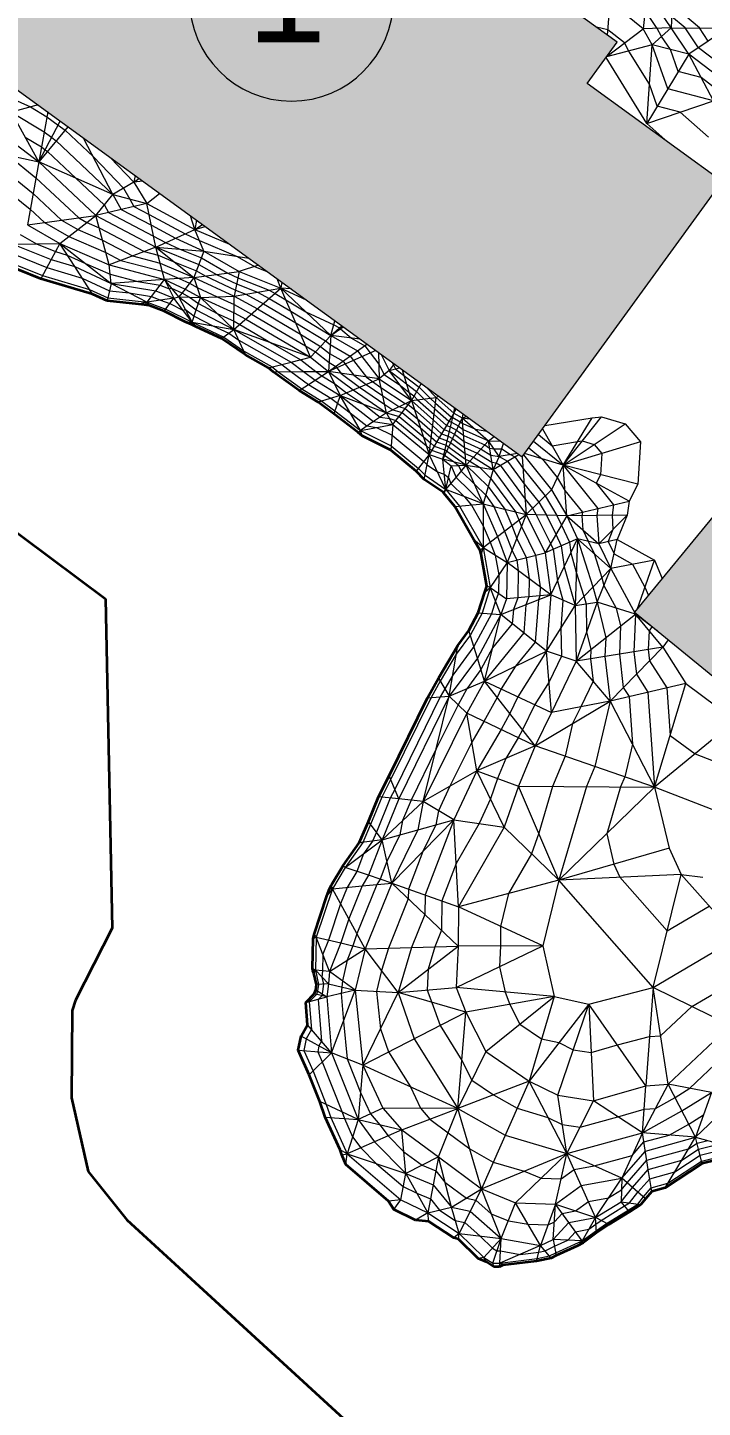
# Model space of a CAD drawing. Header units: millimetres. Extents: x -340184 to 563611, y -309449 to 515683.
# Drawn here: x -210780 to -131404, y -80912 to 81265 of the extents above; entities that cross this region are included whole.
import ezdxf

# ---------------------------------------------------------------- set-up
doc = ezdxf.new("R2010")
doc.units = ezdxf.units.MM
for name, color, linetype, lineweight in [('A-ANNO-NOTE', 131, 'Continuous', 9), ('A-DETL-GENF', 92, 'Continuous', 9), ('A-DETL-THIN', 151, 'Continuous', 9), ('C-TOPO', 7, 'Continuous', 9), ('C-TOPO-FOLD', 70, 'Continuous', 9), ('C-TOPO-MAJR', 7, 'Continuous', 35), ('C-TOPO-MINR', 7, 'Continuous', 9)]:
    doc.layers.add(name, color=color, linetype=linetype, lineweight=lineweight)
doc.styles.add('Arial', font='arial.ttf', dxfattribs={"height": 12000})

# ---------------------------------------------------------------- blocks, each defined once
blk = doc.blocks.new('tag ten be - tag ten be-1891504-BỐ TRÍ PHAO BÈ PA3')
at = {"layer": 'A-ANNO-NOTE'}
for start, end in [(360, 180), (180, 360)]:
    blk.add_arc((0, 0), 4, start, end, dxfattribs=at)

msp = doc.modelspace()

# ---------------------------------------------------------------- hatches: boundary and pattern name
at = {"layer": 'A-DETL-GENF'}
for points in [[(-152609, 30803), (-129097, 63164), (-144958, 74687), (-141431, 79541), (-201895, 123470), (-228933, 86256), (-155761, 33093)], [(-60763, -36265), (-35436, -5302), (-106453, 52789), (-139377, 12539), (-110681, -10933), (-103087, -1648), (-66093, -31906)]]:
    msp.add_hatch(color=8, dxfattribs=at).paths.add_polyline_path(points)

# ---------------------------------------------------------------- linework, layer by layer
at = {"layer": 'A-DETL-THIN'}
for p, q in [((-141431, 79541), (-201895, 123470)), ((-228933, 86256), (-152609, 30803)), ((-144958, 74687), (-141431, 79541)), ((-129097, 63164), (-144958, 74687)), ((-152609, 30803), (-129097, 63164)), ((-106453, 52789), (-139377, 12539)), ((-139377, 12539), (-110681, -10933))]:
    msp.add_line(p, q, dxfattribs=at)
at = {"layer": 'C-TOPO'}
for p, q in [((-134853, 86647), (-135081, 81232)), ((-137917, 85449), (-138393, 81123)), ((-142570, 80369), (-142269, 84237)), ((-142621, 77904), (-138393, 81123)), ((-135081, 81232), (-138393, 81123)), ((-137330, 79221), (-135081, 81232)), ((-135081, 81232), (-128449, 81209)), ((-128449, 81209), (-133013, 78128)), ((-137330, 79221), (-142688, 77811)), ((-137949, 69977), (-137330, 79221)), ((-133013, 78128), (-137949, 69977)), ((-133013, 78128), (-137330, 79221)), ((-130088, 72646), (-133013, 78128)), ((-209550, 72173), (-212658, 71323)), ((-137949, 69977), (-130088, 72646)), ((-209473, 65470), (-212658, 71323)), ((-208416, 71349), (-209473, 65470)), ((-209473, 65470), (-206930, 70270)), ((-206038, 69621), (-209473, 65470)), ((-200735, 61646), (-204193, 68281)), ((-216689, 67056), (-209473, 65470)), ((-209473, 65470), (-210796, 58069)), ((-200735, 61646), (-209473, 65470)), ((-198123, 63871), (-198294, 63116)), ((-198294, 63116), (-197676, 63546)), ((-202762, 59163), (-200735, 61646)), ((-198294, 63116), (-200735, 61646)), ((-200735, 61646), (-196765, 60592)), ((-197209, 63207), (-198294, 63116)), ((-196765, 60592), (-195245, 61780)), ((-196765, 60592), (-202762, 59163)), ((-195682, 55474), (-196765, 60592)), ((-210796, 58069), (-202762, 59163)), ((-206979, 55872), (-202762, 59163)), ((-201168, 53385), (-202762, 59163)), ((-191110, 57536), (-191602, 59134)), ((-190918, 58636), (-191110, 57536)), ((-195682, 55474), (-191110, 57536)), ((-191110, 57536), (-190214, 58125)), ((-191110, 57536), (-189883, 57884)), ((-190044, 54973), (-191110, 57536)), ((-212516, 55822), (-206979, 55872)), ((-206979, 55872), (-208002, 53996)), ((-205235, 53178), (-206979, 55872)), ((-206979, 55872), (-200949, 51192)), ((-195682, 55474), (-201168, 53385)), ((-194682, 51673), (-195682, 55474)), ((-195682, 55474), (-190044, 54973)), ((-195682, 55474), (-191207, 51907)), ((-190044, 54973), (-191207, 51907)), ((-190044, 54973), (-184772, 54171)), ((-200949, 51192), (-201168, 53385)), ((-191207, 51907), (-194682, 51673)), ((-191207, 51907), (-192250, 50520)), ((-191207, 51907), (-185900, 52580)), ((-191207, 51907), (-190444, 49547)), ((-185900, 52580), (-186481, 49682)), ((-183618, 53333), (-185900, 52580)), ((-194682, 51673), (-200949, 51192)), ((-195702, 50339), (-194682, 51673)), ((-194682, 51673), (-193571, 49465)), ((-192990, 49629), (-194682, 51673)), ((-192250, 50520), (-192990, 49629)), ((-186505, 45776), (-180972, 50635)), ((-186481, 49682), (-180972, 50635)), ((-180972, 50635), (-181414, 51732)), ((-180863, 51331), (-180972, 50635)), ((-177518, 42521), (-180972, 50635)), ((-180972, 50635), (-175123, 45072)), ((-179789, 50550), (-180972, 50635)), ((-192990, 49629), (-190444, 49547)), ((-190941, 48091), (-190444, 49547)), ((-190444, 49547), (-186481, 49682)), ((-186505, 45776), (-190444, 49547)), ((-186505, 45776), (-186481, 49682)), ((-177518, 42521), (-186505, 45776)), ((-175123, 45072), (-174632, 46804)), ((-175123, 45072), (-173832, 46222)), ((-175123, 45072), (-173651, 46091)), ((-175123, 45072), (-177518, 42521)), ((-175123, 45072), (-175374, 40843)), ((-175374, 40843), (-170862, 44065)), ((-171677, 44657), (-175123, 45072)), ((-179765, 41950), (-177518, 42521)), ((-169829, 43314), (-175374, 40843)), ((-169489, 43067), (-169431, 39979)), ((-178336, 40831), (-175374, 40843)), ((-176951, 39831), (-175374, 40843)), ((-175374, 40843), (-174020, 38021)), ((-169431, 39979), (-175374, 40843)), ((-168231, 40977), (-169431, 39979)), ((-167661, 41739), (-168231, 40977)), ((-168231, 40977), (-167023, 41276)), ((-165634, 37444), (-168231, 40977)), ((-166711, 41049), (-165634, 37444)), ((-174020, 38021), (-169431, 39979)), ((-168554, 35984), (-169431, 39979)), ((-164485, 39431), (-165634, 37444)), ((-174020, 38021), (-168554, 35984)), ((-168554, 35984), (-165634, 37444)), ((-167812, 34634), (-165634, 37444)), ((-165634, 37444), (-162706, 37795)), ((-165634, 37444), (-163545, 31105)), ((-163545, 31105), (-162706, 37795)), ((-162706, 37795), (-162440, 37945)), ((-168554, 35984), (-170093, 34956)), ((-167812, 34634), (-168554, 35984)), ((-160648, 35966), (-163545, 31105)), ((-161952, 30539), (-160648, 35966)), ((-160613, 36618), (-160648, 35966)), ((-160648, 35966), (-160358, 36433)), ((-159580, 35868), (-159654, 35418)), ((-159654, 35418), (-161952, 30539)), ((-159654, 35418), (-159169, 35569)), ((-159201, 29826), (-159654, 35418)), ((-159654, 35418), (-156571, 32688)), ((-150203, 34114), (-147802, 29819)), ((-147802, 29819), (-143256, 35535)), ((-147802, 29819), (-144379, 35410)), ((-147802, 29819), (-140495, 34694)), ((-156571, 32688), (-159201, 29826)), ((-156571, 32688), (-155891, 33187)), ((-156030, 29342), (-156571, 32688)), ((-155305, 30852), (-156571, 32688)), ((-138701, 32581), (-147802, 29819)), ((-156030, 29342), (-152998, 31085)), ((-155305, 30852), (-156030, 29342)), ((-155305, 30852), (-154801, 32396)), ((-153162, 31205), (-155305, 30852)), ((-147802, 29819), (-152324, 31195)), ((-159201, 29826), (-161952, 30539)), ((-160975, 29774), (-159201, 29826)), ((-160387, 28402), (-159201, 29826)), ((-157179, 25277), (-159201, 29826)), ((-159201, 29826), (-156030, 29342)), ((-156030, 29342), (-157179, 25277)), ((-152607, 30812), (-152141, 24043)), ((-147802, 29819), (-149139, 26954)), ((-147348, 23877), (-147802, 29819)), ((-140031, 25603), (-147802, 29819)), ((-138989, 27616), (-147802, 29819)), ((-152141, 24043), (-149139, 26954)), ((-157179, 25277), (-152141, 24043)), ((-147348, 23877), (-140031, 25603)), ((-155510, 21448), (-152141, 24043)), ((-152141, 24043), (-154351, 18387)), ((-147348, 23877), (-152141, 24043)), ((-147348, 23877), (-149914, 19543)), ((-140267, 23960), (-147348, 23877)), ((-147348, 23877), (-143586, 20581)), ((-143586, 20581), (-140267, 23960)), ((-146103, 21187), (-149914, 19543)), ((-149222, 14594), (-146103, 21187)), ((-146103, 21187), (-146391, 13345)), ((-142177, 17700), (-146103, 21187)), ((-143586, 20581), (-146103, 21187)), ((-141427, 21110), (-143586, 20581)), ((-142177, 17700), (-141427, 21110)), ((-154351, 18387), (-149914, 19543)), ((-149222, 14594), (-154351, 18387)), ((-137042, 18664), (-142177, 17700)), ((-139096, 12882), (-137042, 18664)), ((-142177, 17700), (-146391, 13345)), ((-143803, 13716), (-142177, 17700)), ((-155113, 12274), (-149222, 14594)), ((-149222, 14594), (-154431, 14107)), ((-149724, 7968), (-146391, 13345)), ((-146391, 13345), (-149222, 14594)), ((-146391, 13345), (-143803, 13716)), ((-143803, 13716), (-146265, 6784)), ((-139294, 12327), (-143803, 13716)), ((-157052, 4447), (-155113, 12274)), ((-149724, 7968), (-155113, 12274)), ((-146265, 6784), (-139294, 12327)), ((-139294, 12327), (-139254, 12439)), ((-139200, 12394), (-139294, 12327)), ((-136068, 8432), (-139294, 12327)), ((-136733, 10377), (-139294, 12327)), ((-139294, 12327), (-139037, 12261)), ((-136068, 8432), (-146265, 6784)), ((-142255, 2116), (-136068, 8432)), ((-157052, 4447), (-157877, 7161)), ((-157052, 4447), (-149724, 7968)), ((-149149, 770), (-149724, 7968)), ((-146265, 6784), (-149724, 7968)), ((-142255, 2116), (-146265, 6784)), ((-161184, 2670), (-157052, 4447)), ((-151080, -3169), (-157052, 4447)), ((-157052, 4447), (-149149, 770)), ((-133355, 4168), (-142255, 2116)), ((-137022, -8008), (-133355, 4168)), ((-164235, -9699), (-161184, 2670)), ((-161184, 2670), (-159106, 678)), ((-151080, -3169), (-142255, 2116)), ((-142255, 2116), (-149149, 770)), ((-142255, 2116), (-137022, -8008)), ((-157956, -6096), (-159106, 678)), ((-151080, -3169), (-159106, 678)), ((-127529, -187), (-137022, -8008)), ((-151080, -3169), (-157956, -6096)), ((-137022, -8008), (-151080, -3169)), ((-157956, -6096), (-164235, -9699)), ((-154718, -12707), (-157956, -6096)), ((-157956, -6096), (-153026, -7883)), ((-148303, -18955), (-153026, -7883)), ((-153026, -7883), (-137022, -8008)), ((-148303, -18955), (-137022, -8008)), ((-123797, -13132), (-137022, -8008)), ((-169089, -14193), (-164235, -9699)), ((-164235, -9699), (-167128, -9398)), ((-160645, -11854), (-164235, -9699)), ((-169089, -14193), (-160645, -11854)), ((-160645, -11854), (-167945, -19279)), ((-160096, -22087), (-160645, -11854)), ((-160645, -11854), (-154718, -12707)), ((-148303, -18955), (-154718, -12707)), ((-167945, -19279), (-169089, -14193)), ((-135308, -15177), (-148303, -18955)), ((-171439, -19622), (-167945, -19279)), ((-167945, -19279), (-170678, -18372)), ((-160148, -26690), (-167945, -19279)), ((-167945, -19279), (-160096, -22087)), ((-148303, -18955), (-160096, -22087)), ((-133922, -18262), (-148303, -18955)), ((-137212, -31540), (-148303, -18955)), ((-137212, -31540), (-133922, -18262)), ((-133922, -18262), (-127306, -25716)), ((-150184, -26663), (-160096, -22087)), ((-171079, -27005), (-173006, -23485)), ((-175260, -29660), (-171079, -27005)), ((-173951, -26323), (-171079, -27005)), ((-171079, -27005), (-160148, -26690)), ((-167206, -32153), (-171079, -27005)), ((-167206, -32153), (-160148, -26690)), ((-160375, -31565), (-150184, -26663)), ((-150184, -26663), (-160148, -26690)), ((-172234, -31877), (-175260, -29660)), ((-172234, -31877), (-175565, -32674)), ((-175371, -31143), (-172234, -31877)), ((-175016, -39242), (-172234, -31877)), ((-172234, -31877), (-167206, -32153)), ((-171338, -40675), (-167206, -32153)), ((-167206, -32153), (-160375, -31565)), ((-159241, -34474), (-167206, -32153)), ((-148854, -32614), (-160375, -31565)), ((-137212, -31540), (-138041, -43103)), ((-135427, -42927), (-137212, -31540)), ((-128088, -36013), (-137212, -31540)), ((-148854, -32614), (-159241, -34474)), ((-156875, -39082), (-148854, -32614)), ((-148854, -32614), (-151790, -42557)), ((-144780, -33511), (-151790, -42557)), ((-148425, -44229), (-144780, -33511)), ((-138041, -43103), (-144780, -33511)), ((-144780, -33511), (-144221, -44874)), ((-171338, -40675), (-159241, -34474)), ((-160154, -45784), (-159241, -34474)), ((-171338, -40675), (-175016, -39242)), ((-156875, -39082), (-160154, -45784)), ((-171338, -40675), (-171907, -47087)), ((-160154, -45784), (-171338, -40675)), ((-151790, -42557), (-160154, -45784)), ((-151790, -42557), (-157403, -55239)), ((-147350, -51084), (-151790, -42557)), ((-135427, -42927), (-138453, -48631)), ((-138453, -48631), (-138041, -43103)), ((-132213, -49161), (-135427, -42927)), ((-130355, -43891), (-135427, -42927)), ((-147350, -51084), (-148425, -44229)), ((-147350, -51084), (-144221, -44874)), ((-138453, -48631), (-144221, -44874)), ((-130355, -43891), (-132213, -49161)), ((-169013, -45737), (-171907, -47087)), ((-160154, -45784), (-169013, -45737)), ((-166778, -48303), (-160154, -45784)), ((-162458, -51463), (-160154, -45784)), ((-157403, -55239), (-160154, -45784)), ((-171907, -47087), (-166778, -48303)), ((-166778, -48303), (-169982, -49715)), ((-166291, -53413), (-166778, -48303)), ((-138453, -48631), (-140888, -53950)), ((-137769, -52948), (-138453, -48631)), ((-132213, -49161), (-138453, -48631)), ((-133837, -51862), (-132213, -49161)), ((-131861, -50557), (-132213, -49161)), ((-132213, -49161), (-129340, -49934)), ((-162458, -51463), (-166291, -53413)), ((-162458, -51463), (-163080, -54760)), ((-160919, -57387), (-162458, -51463)), ((-157403, -55239), (-147350, -51084)), ((-153381, -56861), (-147350, -51084)), ((-148685, -57040), (-147350, -51084)), ((-143976, -58609), (-147350, -51084)), ((-140888, -53950), (-147350, -51084)), ((-143976, -58609), (-140888, -53950)), ((-140888, -53950), (-140952, -56748)), ((-139620, -55055), (-140888, -53950)), ((-160919, -57387), (-157403, -55239)), ((-157403, -55239), (-158711, -57853)), ((-155081, -61077), (-157403, -55239)), ((-155081, -61077), (-153381, -56861)), ((-150433, -61895), (-153381, -56861)), ((-148685, -57040), (-150433, -61895)), ((-148940, -61164), (-148685, -57040)), ((-147109, -59190), (-148685, -57040)), ((-148685, -57040), (-143976, -58609))]:
    msp.add_line(p, q, dxfattribs=at)
at = {"layer": 'C-TOPO', "lineweight": 35}
for p, q in [((-209231, 51744), (-211939, 52839)), ((-203142, 49946), (-209231, 51744)), ((-201428, 49151), (-203142, 49946)), ((-197727, 48762), (-201428, 49151)), ((-197023, 48694), (-197727, 48762)), ((-196472, 48583), (-197023, 48694)), ((-194710, 47923), (-196472, 48583)), ((-192244, 46687), (-194710, 47923)), ((-191505, 46377), (-192244, 46687)), ((-190935, 46108), (-191505, 46377)), ((-187956, 44712), (-190935, 46108)), ((-185157, 42795), (-187956, 44712)), ((-182461, 41264), (-185157, 42795)), ((-181889, 40817), (-182461, 41264)), ((-178843, 38617), (-181889, 40817)), ((-233820, 38061), (-201595, 14130)), ((-176615, 37241), (-178843, 38617)), ((-174768, 35879), (-176615, 37241)), ((-171877, 33664), (-174768, 35879)), ((-171428, 33297), (-171877, 33664)), ((-168041, 31584), (-171428, 33297)), ((-165057, 29116), (-168041, 31584)), ((-164115, 28149), (-165057, 29116)), ((-161913, 26652), (-164115, 28149)), ((-161812, 26533), (-161913, 26652)), ((-160529, 24962), (-161812, 26533)), ((-158308, 21070), (-160529, 24962)), ((-157545, 19809), (-158308, 21070)), ((-157444, 19359), (-157545, 19809)), ((-156778, 15616), (-157444, 19359)), ((-157762, 12463), (-156995, 14894)), ((-156995, 14894), (-156778, 15616)), ((-201595, 14130), (-200839, -24576)), ((-158867, 10419), (-157762, 12463)), ((-160190, 8622), (-158867, 10419)), ((-162453, 4817), (-160190, 8622)), ((-163747, 2478), (-162453, 4817)), ((-168265, -6694), (-163747, 2478)), ((-169517, -9160), (-168265, -6694)), ((-170694, -12037), (-169517, -9160)), ((-171796, -14560), (-170694, -12037)), ((-173657, -17230), (-171796, -14560)), ((-175025, -19480), (-173657, -17230)), ((-177089, -25335), (-175578, -20794)), ((-175578, -20794), (-175275, -19944)), ((-175275, -19944), (-175168, -19741)), ((-175168, -19741), (-175025, -19480)), ((-200839, -24576), (-205130, -33064)), ((-177269, -29324), (-177170, -25834)), ((-177170, -25834), (-177089, -25335)), ((-177210, -29598), (-177269, -29324)), ((-177096, -29866), (-177210, -29598)), ((-176801, -31208), (-177096, -29866)), ((-178068, -33334), (-177054, -32303)), ((-177054, -32303), (-176879, -31820)), ((-176879, -31820), (-176801, -31208)), ((-205130, -33064), (-205553, -34265)), ((-177848, -35962), (-178068, -33334)), ((-205553, -34265), (-205627, -44529)), ((-178940, -38923), (-178619, -37269)), ((-178619, -37269), (-177848, -35962)), ((-177644, -41813), (-178940, -38923)), ((-176401, -44951), (-177644, -41813)), ((-205627, -44529), (-203639, -53197)), ((-175759, -46784), (-176401, -44951)), ((-174020, -50646), (-175759, -46784)), ((-173824, -51209), (-174020, -50646)), ((-173359, -52361), (-173824, -51209)), ((-129675, -51797), (-131438, -52233)), ((-203639, -53197), (-199094, -58879)), ((-168321, -56673), (-173359, -52361)), ((-131438, -52233), (-135786, -55104)), ((-135786, -55104), (-137359, -55538)), ((-167687, -57653), (-168321, -56673)), ((-138099, -56381), (-138632, -57058)), ((-137359, -55538), (-138099, -56381)), ((-165139, -58887), (-167687, -57653)), ((-139994, -57922), (-142413, -59411)), ((-138632, -57058), (-139994, -57922)), ((-199094, -58879), (-164480, -90562)), ((-163600, -59050), (-165139, -58887)), ((-160655, -60977), (-163600, -59050)), ((-142413, -59411), (-143862, -60410)), ((-160097, -61149), (-160655, -60977)), ((-157771, -63408), (-160097, -61149)), ((-145432, -61579), (-146101, -61940)), ((-143862, -60410), (-145432, -61579)), ((-148597, -63067), (-149194, -63360)), ((-146101, -61940), (-148597, -63067)), ((-156766, -63855), (-157771, -63408)), ((-155923, -64400), (-156766, -63855)), ((-155262, -64383), (-155923, -64400)), ((-154874, -64201), (-155262, -64383)), ((-150921, -63723), (-154874, -64201)), ((-149194, -63360), (-150921, -63723))]:
    msp.add_line(p, q, dxfattribs=at)
at = {"layer": 'C-TOPO-FOLD'}
for p, q in [((-208002, 53996), (-209231, 51744)), ((-203142, 49946), (-205235, 53178)), ((-200949, 51192), (-201428, 49151)), ((-200949, 51192), (-196722, 49005)), ((-196722, 49005), (-195702, 50339)), ((-196722, 49005), (-197727, 48762)), ((-197023, 48694), (-196722, 49005)), ((-193571, 49465), (-196722, 49005)), ((-196472, 48583), (-196722, 49005)), ((-194710, 47923), (-193571, 49465)), ((-191438, 46634), (-193571, 49465)), ((-191438, 46634), (-192990, 49629)), ((-191438, 46634), (-190941, 48091)), ((-192244, 46687), (-191438, 46634)), ((-191438, 46634), (-191505, 46377)), ((-190935, 46108), (-191438, 46634)), ((-191438, 46634), (-186505, 45776)), ((-187956, 44712), (-186505, 45776)), ((-185157, 42795), (-186505, 45776)), ((-182461, 41264), (-179765, 41950)), ((-181889, 40817), (-178336, 40831)), ((-178843, 38617), (-176951, 39831)), ((-174020, 38021), (-176615, 37241)), ((-174020, 38021), (-174768, 35879)), ((-171632, 33928), (-174020, 38021)), ((-170093, 34956), (-171632, 33928)), ((-171632, 33928), (-167812, 34634)), ((-167812, 34634), (-168041, 31584)), ((-171877, 33664), (-171632, 33928)), ((-171428, 33297), (-171632, 33928)), ((-163545, 31105), (-165057, 29116)), ((-164115, 28149), (-163545, 31105)), ((-161574, 26978), (-163545, 31105)), ((-161574, 26978), (-161952, 30539)), ((-161574, 26978), (-160975, 29774)), ((-161574, 26978), (-160387, 28402)), ((-161913, 26652), (-161574, 26978)), ((-161574, 26978), (-161812, 26533)), ((-157179, 25277), (-161574, 26978)), ((-160529, 24962), (-157179, 25277)), ((-157179, 25277), (-157194, 20150)), ((-157194, 20150), (-155510, 21448)), ((-157194, 20150), (-158308, 21070)), ((-157545, 19809), (-157194, 20150)), ((-157194, 20150), (-157444, 19359)), ((-157194, 20150), (-154351, 18387)), ((-154351, 18387), (-156362, 15470)), ((-156995, 14894), (-156362, 15470)), ((-156362, 15470), (-156778, 15616)), ((-155113, 12274), (-156362, 15470)), ((-156362, 15470), (-154431, 14107)), ((-157762, 12463), (-155113, 12274)), ((-157877, 7161), (-158867, 10419)), ((-161184, 2670), (-160190, 8622)), ((-162453, 4817), (-161184, 2670)), ((-163747, 2478), (-161184, 2670)), ((-167128, -9398), (-168265, -6694)), ((-167128, -9398), (-169517, -9160)), ((-169089, -14193), (-170694, -12037)), ((-173412, -17466), (-169089, -14193)), ((-169089, -14193), (-171796, -14560)), ((-173412, -17466), (-173657, -17230)), ((-170678, -18372), (-173412, -17466)), ((-174933, -19966), (-175578, -20794)), ((-175275, -19944), (-174933, -19966)), ((-174933, -19966), (-175168, -19741)), ((-174933, -19966), (-175025, -19480)), ((-174933, -19966), (-171439, -19622)), ((-173006, -23485), (-174933, -19966)), ((-176822, -25641), (-177170, -25834)), ((-177089, -25335), (-176822, -25641)), ((-175260, -29660), (-176822, -25641)), ((-176822, -25641), (-173951, -26323)), ((-176931, -29519), (-177269, -29324)), ((-177210, -29598), (-176931, -29519)), ((-176931, -29519), (-177096, -29866)), ((-176931, -29519), (-175371, -31143)), ((-175260, -29660), (-176931, -29519)), ((-175565, -32674), (-177054, -32303)), ((-176879, -31820), (-175565, -32674)), ((-175371, -31143), (-176801, -31208)), ((-178068, -33334), (-175565, -32674)), ((-175016, -39242), (-178619, -37269)), ((-175016, -39242), (-177848, -35962)), ((-178940, -38923), (-175016, -39242)), ((-177644, -41813), (-175016, -39242)), ((-171907, -47087), (-176401, -44951)), ((-175759, -46784), (-171907, -47087)), ((-171907, -47087), (-173185, -51126)), ((-169982, -49715), (-173185, -51126)), ((-173185, -51126), (-174020, -50646)), ((-173824, -51209), (-173185, -51126)), ((-173359, -52361), (-173185, -51126)), ((-173185, -51126), (-166291, -53413)), ((-135786, -55104), (-133837, -51862)), ((-131438, -52233), (-131861, -50557)), ((-166887, -56516), (-166291, -53413)), ((-166291, -53413), (-163702, -58058)), ((-137359, -55538), (-137769, -52948)), ((-163080, -54760), (-163702, -58058)), ((-138099, -56381), (-139620, -55055)), ((-166887, -56516), (-168321, -56673)), ((-167687, -57653), (-166887, -56516)), ((-139994, -57922), (-140952, -56748)), ((-140952, -56748), (-138632, -57058)), ((-163702, -58058), (-165139, -58887)), ((-163702, -58058), (-160919, -57387)), ((-163600, -59050), (-163702, -58058)), ((-160020, -60467), (-160919, -57387)), ((-158711, -57853), (-160020, -60467)), ((-145534, -61341), (-147109, -59190)), ((-143976, -58609), (-145534, -61341)), ((-143862, -60410), (-143976, -58609)), ((-142413, -59411), (-143976, -58609)), ((-160020, -60467), (-160655, -60977)), ((-160097, -61149), (-160020, -60467)), ((-160020, -60467), (-155081, -61077)), ((-155081, -61077), (-157112, -63290)), ((-156058, -63971), (-155081, -61077)), ((-155232, -63950), (-155081, -61077)), ((-145534, -61341), (-148940, -61164)), ((-148940, -61164), (-148597, -63067)), ((-146101, -61940), (-145534, -61341)), ((-145432, -61579), (-145534, -61341)), ((-150433, -61895), (-155232, -63950)), ((-150921, -63723), (-150433, -61895)), ((-149194, -63360), (-150433, -61895)), ((-157112, -63290), (-157771, -63408)), ((-156766, -63855), (-157112, -63290)), ((-155923, -64400), (-156058, -63971)), ((-155262, -64383), (-155232, -63950)), ((-154874, -64201), (-155232, -63950))]:
    msp.add_line(p, q, dxfattribs=at)
at = {"layer": 'C-TOPO-MAJR', "lineweight": 9}
for p, q in [((-135081, 81232), (-137917, 85449)), ((-138393, 81123), (-142269, 84237)), ((-131765, 81220), (-134967, 83939)), ((-137330, 79221), (-138393, 81123)), ((-133013, 78128), (-135081, 81232)), ((-130731, 79668), (-131765, 81220)), ((-135481, 74053), (-137330, 79221)), ((-129541, 75500), (-133013, 78128)), ((-137949, 69977), (-142740, 77740)), ((-130088, 72646), (-135481, 74053)), ((-212658, 71323), (-208837, 69006)), ((-135455, 67783), (-137949, 69977)), ((-213622, 68672), (-209473, 65470)), ((-208837, 69006), (-207945, 68355)), ((-207945, 68355), (-207404, 67971)), ((-216689, 67056), (-210135, 61770)), ((-207404, 67971), (-200735, 61646)), ((-209473, 65470), (-202762, 59163)), ((-201056, 66002), (-198294, 63116)), ((-210135, 61770), (-206779, 58616)), ((-200735, 61646), (-199763, 59877)), ((-198294, 63116), (-196765, 60592)), ((-196765, 60592), (-191110, 57536)), ((-206779, 58616), (-204870, 57518)), ((-202762, 59163), (-195682, 55474)), ((-199763, 59877), (-196223, 58033)), ((-210796, 58069), (-206979, 55872)), ((-204870, 57518), (-201965, 56274)), ((-196223, 58033), (-193396, 56505)), ((-191110, 57536), (-187026, 55809)), ((-212516, 55822), (-208002, 53996)), ((-206979, 55872), (-201168, 53385)), ((-201965, 56274), (-198425, 54429)), ((-195682, 55474), (-190625, 53440)), ((-193396, 56505), (-190044, 54973)), ((-208002, 53996), (-205235, 53178)), ((-198425, 54429), (-195182, 53573)), ((-195182, 53573), (-191207, 51907)), ((-190044, 54973), (-185900, 52580)), ((-212035, 53336), (-209026, 52119)), ((-209026, 52119), (-203491, 50485)), ((-205235, 53178), (-200949, 51192)), ((-201168, 53385), (-194682, 51673)), ((-191207, 51907), (-186481, 49682)), ((-190625, 53440), (-188553, 52243)), ((-188553, 52243), (-186190, 51131)), ((-185900, 52580), (-180972, 50635)), ((-203491, 50485), (-201348, 49491)), ((-200949, 51192), (-195702, 50339)), ((-195702, 50339), (-193571, 49465)), ((-194682, 51673), (-192250, 50520)), ((-192250, 50520), (-190444, 49547)), ((-186190, 51131), (-183726, 50159)), ((-180972, 50635), (-178026, 49269)), ((-201348, 49491), (-196722, 49005)), ((-196722, 49005), (-194520, 48180)), ((-193571, 49465), (-192990, 49629)), ((-192990, 49629), (-190941, 48091)), ((-190444, 49547), (-186493, 47729)), ((-186481, 49682), (-183738, 48206)), ((-183726, 50159), (-182355, 49420)), ((-182355, 49420), (-179821, 47930)), ((-194520, 48180), (-191438, 46634)), ((-190941, 48091), (-186505, 45776)), ((-186493, 47729), (-185121, 46991)), ((-183738, 48206), (-178669, 45226)), ((-179821, 47930), (-175123, 45072)), ((-191438, 46634), (-187714, 44890)), ((-186505, 45776), (-179765, 41950)), ((-185121, 46991), (-177518, 42521)), ((-187714, 44890), (-185382, 43292)), ((-178669, 45226), (-176320, 43797)), ((-176320, 43797), (-175249, 42958)), ((-175123, 45072), (-171972, 43272)), ((-185382, 43292), (-182012, 41378)), ((-177518, 42521), (-175374, 40843)), ((-175249, 42958), (-173673, 42058)), ((-171972, 43272), (-171456, 42590)), ((-171456, 42590), (-169431, 39979)), ((-169181, 42843), (-168231, 40977)), ((-182012, 41378), (-181297, 40819)), ((-181297, 40819), (-178527, 38819)), ((-179765, 41950), (-178336, 40831)), ((-178336, 40831), (-176951, 39831)), ((-175374, 40843), (-172490, 38673)), ((-173673, 42058), (-173415, 41716)), ((-173415, 41716), (-172403, 40411)), ((-168231, 40977), (-166215, 39388)), ((-176951, 39831), (-174020, 38021)), ((-172403, 40411), (-170961, 39326)), ((-170961, 39326), (-168993, 37982)), ((-169431, 39979), (-165634, 37444)), ((-166215, 39388), (-165032, 38485)), ((-163947, 39041), (-162706, 37795)), ((-178527, 38819), (-176183, 37371)), ((-176183, 37371), (-174643, 36236)), ((-174020, 38021), (-170093, 34956)), ((-172490, 38673), (-168554, 35984)), ((-168993, 37982), (-167094, 36714)), ((-165634, 37444), (-163042, 35119)), ((-165032, 38485), (-164170, 37620)), ((-164170, 37620), (-162874, 36457)), ((-162706, 37795), (-160648, 35966)), ((-174643, 36236), (-171632, 33928)), ((-168554, 35984), (-167086, 35571)), ((-167094, 36714), (-166360, 36507)), ((-166360, 36507), (-164938, 35331)), ((-162874, 36457), (-161227, 34994)), ((-160648, 35966), (-159654, 35418)), ((-170093, 34956), (-167812, 34634)), ((-167812, 34634), (-163545, 31105)), ((-167086, 35571), (-164242, 33218)), ((-164938, 35331), (-163210, 33781)), ((-163042, 35119), (-161807, 34022)), ((-161227, 34994), (-160908, 34881)), ((-160908, 34881), (-160114, 34442)), ((-160114, 34442), (-159541, 34020)), ((-159654, 35418), (-158753, 35267)), ((-149920, 34503), (-144379, 35410)), ((-144379, 35410), (-143256, 35535)), ((-143256, 35535), (-140495, 34694)), ((-140495, 34694), (-138701, 32581)), ((-171632, 33928), (-168003, 32092)), ((-164242, 33218), (-163378, 32443)), ((-163378, 32443), (-162966, 32077)), ((-163210, 33781), (-162386, 33049)), ((-162386, 33049), (-161430, 32710)), ((-161807, 34022), (-161169, 33795)), ((-161430, 32710), (-161033, 32491)), ((-161169, 33795), (-160573, 33466)), ((-161033, 32491), (-159314, 31224)), ((-160573, 33466), (-159428, 32622)), ((-159541, 34020), (-156571, 32688)), ((-159428, 32622), (-157447, 31734)), ((-156571, 32688), (-155185, 32675)), ((-151262, 32657), (-147802, 29819)), ((-138701, 32581), (-138989, 27616)), ((-168003, 32092), (-164805, 29447)), ((-163545, 31105), (-161952, 30539)), ((-162966, 32077), (-161691, 31624)), ((-161691, 31624), (-161492, 31515)), ((-161492, 31515), (-159201, 29826)), ((-159314, 31224), (-158324, 30780)), ((-157447, 31734), (-156300, 31015)), ((-156300, 31015), (-155305, 30852)), ((-155305, 30852), (-154335, 30317)), ((-152437, 31039), (-149139, 26954)), ((-164805, 29447), (-164020, 28641)), ((-161952, 30539), (-160975, 29774)), ((-160975, 29774), (-160387, 28402)), ((-159201, 29826), (-156604, 27310)), ((-158324, 30780), (-156030, 29342)), ((-156030, 29342), (-152141, 24043)), ((-154335, 30317), (-152390, 27667)), ((-147802, 29819), (-143689, 24740)), ((-164020, 28641), (-161574, 26978)), ((-160387, 28402), (-157179, 25277)), ((-152390, 27667), (-150640, 25498)), ((-138989, 27616), (-140031, 25603)), ((-161574, 26978), (-159971, 25015)), ((-156604, 27310), (-154660, 24660)), ((-149139, 26954), (-147348, 23877)), ((-159971, 25015), (-157194, 20150)), ((-157179, 25277), (-155510, 21448)), ((-154660, 24660), (-153825, 22745)), ((-150640, 25498), (-149744, 23960)), ((-143689, 24740), (-143807, 23919)), ((-140031, 25603), (-140267, 23960)), ((-153825, 22745), (-153246, 21215)), ((-152141, 24043), (-149914, 19543)), ((-149744, 23960), (-148631, 21710)), ((-147348, 23877), (-146103, 21187)), ((-143807, 23919), (-143586, 20581)), ((-140267, 23960), (-141427, 21110)), ((-155510, 21448), (-154351, 18387)), ((-153246, 21215), (-152132, 18965)), ((-148631, 21710), (-148008, 20365)), ((-146103, 21187), (-144284, 15523)), ((-141427, 21110), (-137042, 18664)), ((-157194, 20150), (-156362, 15470)), ((-149914, 19543), (-149222, 14594)), ((-148008, 20365), (-147662, 17891)), ((-143586, 20581), (-142177, 17700)), ((-154351, 18387), (-154431, 14107)), ((-152132, 18965), (-151787, 16491)), ((-147662, 17891), (-146391, 13345)), ((-137042, 18664), (-136123, 16517)), ((-151787, 16491), (-151827, 14351)), ((-142177, 17700), (-139294, 12327)), ((-156362, 15470), (-157320, 12432)), ((-144284, 15523), (-143803, 13716)), ((-154431, 14107), (-155113, 12274)), ((-152167, 13434), (-152419, 10121)), ((-151827, 14351), (-152167, 13434)), ((-149222, 14594), (-149724, 7968)), ((-146391, 13345), (-146265, 6784)), ((-143803, 13716), (-142779, 9555)), ((-157320, 12432), (-158702, 9876)), ((-155113, 12274), (-157877, 7161)), ((-139294, 12327), (-139467, 7883)), ((-158702, 9876), (-160356, 7630)), ((-152419, 10121), (-157052, 4447)), ((-142779, 9555), (-142866, 7333)), ((-135423, 9305), (-136068, 8432)), ((-136068, 8432), (-133355, 4168)), ((-160356, 7630), (-162241, 4459)), ((-157877, 7161), (-161184, 2670)), ((-149724, 7968), (-153101, 2608)), ((-146265, 6784), (-149149, 770)), ((-142866, 7333), (-142255, 2116)), ((-139467, 7883), (-139161, 5274)), ((-139161, 5274), (-137805, 3142)), ((-162241, 4459), (-163320, 2510)), ((-157052, 4447), (-159106, 678)), ((-133355, 4168), (-127529, -187)), ((-163320, 2510), (-168075, -7144)), ((-161184, 2670), (-167128, -9398)), ((-153101, 2608), (-154066, 639)), ((-142255, 2116), (-144051, -5589)), ((-137805, 3142), (-137022, -8008)), ((-159106, 678), (-164235, -9699)), ((-154066, 639), (-155093, -1246)), ((-149149, 770), (-151080, -3169)), ((-155093, -1246), (-157956, -6096)), ((-151080, -3169), (-153026, -7883)), ((-157956, -6096), (-160645, -11854)), ((-144051, -5589), (-145024, -7946)), ((-168075, -7144), (-169119, -9199)), ((-153026, -7883), (-154718, -12707)), ((-145024, -7946), (-148303, -18955)), ((-137022, -8008), (-135308, -15177)), ((-169119, -9199), (-170426, -12396)), ((-167128, -9398), (-169089, -14193)), ((-164235, -9699), (-164867, -13023)), ((-170426, -12396), (-171345, -14499)), ((-160645, -11854), (-164021, -20683)), ((-154718, -12707), (-160096, -22087)), ((-171345, -14499), (-173412, -17466)), ((-169089, -14193), (-170678, -18372)), ((-164867, -13023), (-167945, -19279)), ((-135308, -15177), (-133922, -18262)), ((-173412, -17466), (-174933, -19966)), ((-170678, -18372), (-171439, -19622)), ((-167945, -19279), (-171079, -27005)), ((-148303, -18955), (-150184, -26663)), ((-133922, -18262), (-131369, -18578)), ((-174933, -19966), (-176822, -25641)), ((-171439, -19622), (-173006, -23485)), ((-164021, -20683), (-164046, -22985)), ((-160096, -22087), (-160148, -26690)), ((-173006, -23485), (-173951, -26323)), ((-164046, -22985), (-165613, -26848)), ((-176822, -25641), (-176931, -29519)), ((-137212, -31540), (-127306, -25716)), ((-173951, -26323), (-175260, -29660)), ((-171079, -27005), (-172234, -31877)), ((-165613, -26848), (-167206, -32153)), ((-160148, -26690), (-160375, -31565)), ((-150184, -26663), (-148854, -32614)), ((-176931, -29519), (-176563, -31197)), ((-175260, -29660), (-175371, -31143)), ((-176806, -32365), (-177650, -33224)), ((-176660, -31962), (-176806, -32365)), ((-176563, -31197), (-176660, -31962)), ((-175371, -31143), (-175565, -32674)), ((-172234, -31877), (-171338, -40675)), ((-167206, -32153), (-165289, -37574)), ((-160375, -31565), (-159241, -34474)), ((-144780, -33511), (-137212, -31540)), ((-177650, -33224), (-177376, -36509)), ((-175565, -32674), (-175016, -39242)), ((-148854, -32614), (-144780, -33511)), ((-159241, -34474), (-156875, -39082)), ((-177376, -36509), (-178018, -37598)), ((-135427, -42927), (-128088, -36013)), ((-178018, -37598), (-178286, -38976)), ((-165289, -37574), (-160154, -45784)), ((-178286, -38976), (-177206, -41385)), ((-175016, -39242), (-171907, -47087)), ((-156875, -39082), (-151790, -42557)), ((-177206, -41385), (-175652, -45307)), ((-171338, -40675), (-169013, -45737)), ((-151790, -42557), (-148425, -44229)), ((-144221, -44874), (-138041, -43103)), ((-138041, -43103), (-135427, -42927)), ((-175652, -45307), (-175117, -46834)), ((-148425, -44229), (-144221, -44874)), ((-133820, -46044), (-130355, -43891)), ((-175117, -46834), (-173185, -51126)), ((-169013, -45737), (-166778, -48303)), ((-160154, -45784), (-154597, -48898)), ((-138453, -48631), (-133820, -46044)), ((-132213, -49161), (-129848, -46912)), ((-171907, -47087), (-169982, -49715)), ((-166778, -48303), (-162458, -51463)), ((-147350, -51084), (-138453, -48631)), ((-169982, -49715), (-166291, -53413)), ((-154597, -48898), (-147350, -51084)), ((-138111, -50789), (-132213, -49161)), ((-131861, -50557), (-129340, -49934)), ((-173185, -51126), (-166887, -56516)), ((-162458, -51463), (-157403, -55239)), ((-140888, -53950), (-138111, -50789)), ((-137769, -52948), (-133837, -51862)), ((-133837, -51862), (-131861, -50557)), ((-131509, -51954), (-129619, -51486)), ((-166291, -53413), (-163080, -54760)), ((-139620, -55055), (-137769, -52948)), ((-135461, -54563), (-131509, -51954)), ((-163080, -54760), (-160919, -57387)), ((-148685, -57040), (-145663, -54846)), ((-145663, -54846), (-140888, -53950)), ((-140952, -56748), (-139620, -55055)), ((-138353, -56160), (-137427, -55106)), ((-137427, -55106), (-135461, -54563)), ((-166887, -56516), (-163702, -58058)), ((-157403, -55239), (-153381, -56861)), ((-143976, -58609), (-140952, -56748)), ((-139018, -57006), (-138353, -56160)), ((-163702, -58058), (-160020, -60467)), ((-160919, -57387), (-158711, -57853)), ((-158711, -57853), (-155081, -61077)), ((-153381, -56861), (-148685, -57040)), ((-142674, -59277), (-140154, -57726)), ((-140154, -57726), (-139018, -57006)), ((-148940, -61164), (-147109, -59190)), ((-147109, -59190), (-143976, -58609)), ((-143881, -60110), (-142674, -59277)), ((-160020, -60467), (-157112, -63290)), ((-155081, -61077), (-150433, -61895)), ((-150433, -61895), (-148940, -61164)), ((-148654, -62750), (-145534, -61341)), ((-145534, -61341), (-143881, -60110)), ((-150839, -63419), (-149400, -63116)), ((-149400, -63116), (-148654, -62750)), ((-157112, -63290), (-156058, -63971)), ((-156058, -63971), (-155232, -63950)), ((-155232, -63950), (-150839, -63419))]:
    msp.add_line(p, q, dxfattribs=at)
at = {"layer": 'C-TOPO-MINR'}
for p, q in [((-136737, 81177), (-138155, 83286)), ((-142520, 81013), (-143866, 81325)), ((-136205, 80227), (-136737, 81177)), ((-133423, 81226), (-135024, 82586)), ((-131872, 78898), (-133423, 81226)), ((-140582, 79456), (-142520, 81013)), ((-135171, 78675), (-136205, 80227)), ((-140051, 78505), (-140582, 79456)), ((-137640, 74599), (-140051, 78505)), ((-134247, 76090), (-135171, 78675)), ((-129268, 76927), (-131872, 78898)), ((-131550, 75387), (-134247, 76090)), ((-129815, 74073), (-131550, 75387)), ((-213857, 73483), (-210429, 71933)), ((-136715, 72015), (-137640, 74599)), ((-210429, 71933), (-208519, 70774)), ((-134019, 71312), (-136715, 72015)), ((-208519, 70774), (-207181, 69797)), ((-207181, 69797), (-206369, 69221)), ((-130684, 68378), (-134019, 71312)), ((-211066, 68397), (-209155, 67238)), ((-206369, 69221), (-203035, 66059)), ((-209155, 67238), (-208709, 66912)), ((-208709, 66912), (-208439, 66720)), ((-208439, 66720), (-205104, 63558)), ((-213081, 66263), (-209804, 63620)), ((-203035, 66059), (-199515, 62381)), ((-209804, 63620), (-204770, 58890)), ((-205104, 63558), (-201749, 60405)), ((-213743, 62563), (-210465, 59920)), ((-199515, 62381), (-198750, 61119)), ((-201749, 60405), (-201262, 59520)), ((-198750, 61119), (-198264, 60235)), ((-198264, 60235), (-196494, 59312)), ((-210465, 59920), (-208787, 58343)), ((-204770, 58890), (-203816, 58340)), ((-201262, 59520), (-195952, 56753)), ((-196494, 59312), (-192253, 57020)), ((-211656, 56946), (-209748, 55847)), ((-208787, 58343), (-205925, 56695)), ((-203816, 58340), (-202363, 57718)), ((-202363, 57718), (-197053, 54951)), ((-192253, 57020), (-190577, 56254)), ((-209748, 55847), (-207491, 54934)), ((-205925, 56695), (-201566, 54829)), ((-195952, 56753), (-194539, 55989)), ((-194539, 55989), (-192863, 55223)), ((-192863, 55223), (-190335, 54206)), ((-190577, 56254), (-186144, 54380)), ((-212276, 54579), (-208514, 53057)), ((-207491, 54934), (-206107, 54525)), ((-206107, 54525), (-203964, 53532)), ((-203964, 53532), (-201059, 52288)), ((-201566, 54829), (-199796, 53907)), ((-199796, 53907), (-194932, 52623)), ((-197053, 54951), (-195432, 54523)), ((-195432, 54523), (-193444, 53690)), ((-193444, 53690), (-190916, 52673)), ((-190335, 54206), (-187226, 52412)), ((-186144, 54380), (-184072, 53183)), ((-208514, 53057), (-204363, 51832)), ((-201059, 52288), (-197816, 51432)), ((-194932, 52623), (-192945, 51790)), ((-190916, 52673), (-189880, 52075)), ((-189880, 52075), (-186335, 50407)), ((-187226, 52412), (-186045, 51856)), ((-184072, 53183), (-182628, 52613)), ((-204363, 51832), (-201149, 50342)), ((-201149, 50342), (-198836, 50098)), ((-197816, 51432), (-195192, 51006)), ((-195192, 51006), (-194127, 50569)), ((-194127, 50569), (-193836, 50651)), ((-193836, 50651), (-192620, 50075)), ((-192945, 51790), (-191729, 51214)), ((-191729, 51214), (-190825, 50727)), ((-190825, 50727), (-188462, 49615)), ((-186335, 50407), (-185103, 49921)), ((-186045, 51856), (-182349, 50397)), ((-182349, 50397), (-181663, 50028)), ((-198836, 50098), (-196212, 49672)), ((-196212, 49672), (-195147, 49235)), ((-195147, 49235), (-194046, 48822)), ((-194046, 48822), (-192505, 48050)), ((-192620, 50075), (-191717, 49588)), ((-191717, 49588), (-190692, 48819)), ((-190692, 48819), (-188474, 47662)), ((-188462, 49615), (-186487, 48706)), ((-186487, 48706), (-184430, 47598)), ((-185103, 49921), (-183047, 48813)), ((-183047, 48813), (-179245, 46578)), ((-181663, 50028), (-180396, 49283)), ((-180396, 49283), (-178047, 47854)), ((-192505, 48050), (-192214, 48132)), ((-192214, 48132), (-191190, 47363)), ((-191190, 47363), (-188971, 46205)), ((-188474, 47662), (-186499, 46753)), ((-184430, 47598), (-178094, 43873)), ((-178047, 47854), (-174766, 46333)), ((-188971, 46205), (-187110, 45333)), ((-186499, 46753), (-185813, 46384)), ((-185813, 46384), (-182011, 44149)), ((-179245, 46578), (-175721, 44435)), ((-174766, 46333), (-174085, 45996)), ((-174085, 45996), (-173979, 45864)), ((-173979, 45864), (-172697, 44780)), ((-187110, 45333), (-185943, 44534)), ((-185943, 44534), (-180888, 41664)), ((-182011, 44149), (-178641, 42235)), ((-178094, 43873), (-176919, 43159)), ((-175721, 44435), (-175186, 44015)), ((-175186, 44015), (-172823, 42665)), ((-172697, 44780), (-171122, 43880)), ((-171122, 43880), (-170476, 43026)), ((-178641, 42235), (-176855, 40837)), ((-176919, 43159), (-175312, 41901)), ((-172823, 42665), (-172435, 42153)), ((-170476, 43026), (-169463, 41721)), ((-180888, 41664), (-179817, 40825)), ((-179817, 40825), (-177739, 39325)), ((-176855, 40837), (-176163, 40337)), ((-175312, 41901), (-174524, 41450)), ((-174524, 41450), (-174395, 41280)), ((-174395, 41280), (-173889, 40627)), ((-173889, 40627), (-171725, 39000)), ((-172435, 42153), (-170917, 40195)), ((-169463, 41721), (-168831, 40478)), ((-167883, 41900), (-167744, 41627)), ((-167744, 41627), (-167513, 41155)), ((-167513, 41155), (-166505, 40360)), ((-177739, 39325), (-175101, 37696)), ((-176163, 40337), (-174697, 39432)), ((-174697, 39432), (-173255, 38347)), ((-171725, 39000), (-168774, 36983)), ((-170917, 40195), (-170196, 39653)), ((-170196, 39653), (-169212, 38980)), ((-169212, 38980), (-166364, 37079)), ((-168831, 40478), (-166932, 39211)), ((-166932, 39211), (-165925, 38416)), ((-166505, 40360), (-164731, 39005)), ((-164731, 39005), (-163438, 37707)), ((-175101, 37696), (-174331, 37128)), ((-173255, 38347), (-171287, 37002)), ((-165925, 38416), (-165333, 37965)), ((-165333, 37965), (-164902, 37532)), ((-164902, 37532), (-162958, 35788)), ((-163438, 37707), (-162790, 37126)), ((-174331, 37128), (-172826, 35974)), ((-172826, 35974), (-170863, 34442)), ((-171287, 37002), (-169324, 35470)), ((-168774, 36983), (-167824, 36349)), ((-167824, 36349), (-166723, 36039)), ((-166723, 36039), (-164590, 34274)), ((-166364, 37079), (-165997, 36976)), ((-165997, 36976), (-165286, 36388)), ((-165286, 36388), (-163126, 34450)), ((-162958, 35788), (-161517, 34508)), ((-162790, 37126), (-160937, 35480)), ((-170863, 34442), (-169722, 34281)), ((-169722, 34281), (-167907, 33363)), ((-169324, 35470), (-168183, 35309)), ((-168183, 35309), (-167449, 35102)), ((-167449, 35102), (-163894, 32161)), ((-164590, 34274), (-163294, 33112)), ((-163126, 34450), (-162097, 33535)), ((-161517, 34508), (-161039, 34338)), ((-161039, 34338), (-160343, 33954)), ((-160937, 35480), (-160778, 35424)), ((-160778, 35424), (-159884, 34930)), ((-159884, 34930), (-159598, 34719)), ((-159598, 34719), (-158113, 34053)), ((-167907, 33363), (-164175, 30276)), ((-163294, 33112), (-162676, 32563)), ((-162676, 32563), (-161560, 32167)), ((-162097, 33535), (-161300, 33253)), ((-161300, 33253), (-160803, 32979)), ((-160803, 32979), (-159371, 31923)), ((-160343, 33954), (-159484, 33321)), ((-159484, 33321), (-157009, 32211)), ((-158113, 34053), (-156773, 33828)), ((-150694, 33439), (-149090, 32124)), ((-149090, 32124), (-146090, 32614)), ((-146090, 32614), (-145529, 32677)), ((-145529, 32677), (-144148, 32256)), ((-163894, 32161), (-163462, 31774)), ((-163462, 31774), (-163256, 31591)), ((-163256, 31591), (-161821, 31081)), ((-161821, 31081), (-161722, 31027)), ((-161722, 31027), (-160576, 30182)), ((-161560, 32167), (-161262, 32003)), ((-161262, 32003), (-159258, 30525)), ((-159371, 31923), (-157886, 31257)), ((-157886, 31257), (-156165, 30179)), ((-157009, 32211), (-156436, 31851)), ((-156436, 31851), (-155938, 31770)), ((-155938, 31770), (-155008, 31761)), ((-155008, 31761), (-153972, 31071)), ((-153972, 31071), (-153487, 30804)), ((-151830, 31875), (-150221, 30555)), ((-144148, 32256), (-143252, 31200)), ((-143252, 31200), (-143395, 28717)), ((-164175, 30276), (-163783, 29873)), ((-163783, 29873), (-162560, 29041)), ((-160576, 30182), (-160088, 29800)), ((-160088, 29800), (-159794, 29114)), ((-159258, 30525), (-158763, 30303)), ((-158763, 30303), (-157615, 29584)), ((-157615, 29584), (-156317, 28326)), ((-156165, 30179), (-155667, 30097)), ((-155667, 30097), (-155183, 29829)), ((-155183, 29829), (-152266, 25855)), ((-153487, 30804), (-152515, 29479)), ((-152515, 29479), (-149889, 26226)), ((-150221, 30555), (-148470, 28386)), ((-162560, 29041), (-161763, 28758)), ((-161763, 28758), (-161274, 28376)), ((-161274, 28376), (-160980, 27690)), ((-160980, 27690), (-159376, 26128)), ((-159794, 29114), (-158190, 27552)), ((-156317, 28326), (-153400, 24352)), ((-148470, 28386), (-147575, 26848)), ((-143395, 28717), (-143916, 27711)), ((-143916, 27711), (-141860, 25172)), ((-159376, 26128), (-158575, 25146)), ((-158190, 27552), (-156891, 26293)), ((-156891, 26293), (-155919, 24969)), ((-149889, 26226), (-148546, 23919)), ((-147575, 26848), (-145519, 24309)), ((-158575, 25146), (-157186, 22713)), ((-155919, 24969), (-154668, 22097)), ((-153400, 24352), (-152983, 23394)), ((-152266, 25855), (-151390, 24771)), ((-151390, 24771), (-150942, 24002)), ((-141860, 25172), (-142037, 23939)), ((-157186, 22713), (-156352, 20799)), ((-152983, 23394), (-152693, 22629)), ((-150942, 24002), (-149272, 20627)), ((-148546, 23919), (-147989, 22794)), ((-147989, 22794), (-147056, 20776)), ((-145519, 24309), (-145578, 23898)), ((-145578, 23898), (-145467, 22229)), ((-142037, 23939), (-141927, 22271)), ((-154668, 22097), (-153798, 19801)), ((-152693, 22629), (-151023, 19254)), ((-145467, 22229), (-144845, 20884)), ((-141927, 22271), (-142507, 20846)), ((-156352, 20799), (-155773, 19269)), ((-153798, 19801), (-153242, 18676)), ((-149272, 20627), (-148961, 19954)), ((-148961, 19954), (-148442, 16242)), ((-147056, 20776), (-146883, 19539)), ((-146883, 19539), (-146247, 17266)), ((-144845, 20884), (-144140, 19444)), ((-142507, 20846), (-141802, 19405)), ((-155773, 19269), (-155357, 16929)), ((-153242, 18676), (-153069, 17439)), ((-151023, 19254), (-150504, 15543)), ((-144140, 19444), (-143231, 16612)), ((-141802, 19405), (-139610, 18182)), ((-139610, 18182), (-138168, 15495)), ((-155357, 16929), (-155397, 14789)), ((-153069, 17439), (-153129, 14229)), ((-148442, 16242), (-147807, 13970)), ((-146247, 17266), (-145338, 14434)), ((-143231, 16612), (-142990, 15708)), ((-155397, 14789), (-155738, 13872)), ((-150504, 15543), (-150524, 14472)), ((-142990, 15708), (-141548, 13021)), ((-138168, 15495), (-137753, 14525)), ((-155738, 13872), (-156216, 12353)), ((-153129, 14229), (-153640, 12854)), ((-150695, 14014), (-151072, 9044)), ((-150524, 14472), (-150695, 14014)), ((-147807, 13970), (-148058, 10657)), ((-145338, 14434), (-145097, 13531)), ((-145097, 13531), (-145034, 10250)), ((-141548, 13021), (-141037, 10941)), ((-156216, 12353), (-158290, 8519)), ((-153640, 12854), (-153766, 11197)), ((-153766, 11197), (-156082, 8360)), ((-148058, 10657), (-147995, 7376)), ((-145034, 10250), (-144522, 8170)), ((-141037, 10941), (-141167, 7608)), ((-137681, 10380), (-137768, 8158)), ((-137341, 10839), (-137681, 10380)), ((-158290, 8519), (-160770, 5150)), ((-156082, 8360), (-157465, 5804)), ((-151072, 9044), (-153388, 6207)), ((-144522, 8170), (-144566, 7059)), ((-137768, 8158), (-137615, 6853)), ((-147995, 7376), (-149437, 4369)), ((-144566, 7059), (-144260, 4450)), ((-141167, 7608), (-140708, 3695)), ((-137615, 6853), (-135580, 3655)), ((-160770, 5150), (-161712, 3564)), ((-157465, 5804), (-159118, 3559)), ((-153388, 6207), (-155077, 3528)), ((-161712, 3564), (-162252, 2590)), ((-159118, 3559), (-160145, 1674)), ((-155077, 3528), (-155559, 2543)), ((-149437, 4369), (-151125, 1689)), ((-144260, 4450), (-145702, 1443)), ((-140708, 3695), (-140030, 2629)), ((-135580, 3655), (-135188, -1920)), ((-162252, 2590), (-167601, -8271)), ((-160145, 1674), (-162709, -3514)), ((-155559, 2543), (-157099, -284)), ((-151125, 1689), (-152573, -1265)), ((-140030, 2629), (-139638, -2946)), ((-145702, 1443), (-146667, -527)), ((-157099, -284), (-158531, -2709)), ((-152573, -1265), (-153087, -2208)), ((-146667, -527), (-147566, -4379)), ((-158531, -2709), (-161096, -7897)), ((-153087, -2208), (-154518, -4633)), ((-139638, -2946), (-140536, -6798)), ((-135188, -1920), (-132275, -4097)), ((-162709, -3514), (-165681, -9548)), ((-154518, -4633), (-155491, -6990)), ((-147566, -4379), (-149025, -7914)), ((-132275, -4097), (-125663, -6660)), ((-161096, -7897), (-162440, -10776)), ((-155491, -6990), (-156337, -9402)), ((-149025, -7914), (-150664, -13419)), ((-141023, -7977), (-142662, -13481)), ((-140536, -6798), (-141023, -7977)), ((-168123, -9299), (-169758, -13294)), ((-167601, -8271), (-168123, -9299)), ((-165681, -9548), (-166662, -11946)), ((-156337, -9402), (-157681, -12281)), ((-162440, -10776), (-162756, -12439)), ((-166662, -11946), (-166978, -13608)), ((-162756, -12439), (-164295, -15567)), ((-157681, -12281), (-160371, -16971)), ((-170217, -14346), (-171250, -15829)), ((-169758, -13294), (-170217, -14346)), ((-166978, -13608), (-168517, -16736)), ((-150664, -13419), (-151510, -15831)), ((-142662, -13481), (-141805, -17066)), ((-171250, -15829), (-172045, -17919)), ((-164295, -15567), (-165983, -19981)), ((-151510, -15831), (-154200, -20521)), ((-168517, -16736), (-169312, -18826)), ((-160371, -16971), (-162059, -21385)), ((-141805, -17066), (-141112, -18608)), ((-172045, -17919), (-173186, -19794)), ((-169692, -19451), (-172043, -25245)), ((-169312, -18826), (-169692, -19451)), ((-141112, -18608), (-135567, -24901)), ((-173186, -19794), (-173970, -21726)), ((-165983, -19981), (-165996, -21132)), ((-154200, -20521), (-155140, -24375)), ((-173970, -21726), (-175386, -25982)), ((-165996, -21132), (-168346, -26926)), ((-162059, -21385), (-162097, -24837)), ((-135567, -24901), (-130614, -21989)), ((-172043, -25245), (-172515, -26664)), ((-162097, -24837), (-162881, -26769)), ((-155140, -24375), (-155166, -26677)), ((-175386, -25982), (-176041, -27650)), ((-172515, -26664), (-173170, -28332)), ((-168346, -26926), (-169142, -29579)), ((-162881, -26769), (-163677, -29422)), ((-155166, -26677), (-155280, -29114)), ((-176041, -27650), (-176096, -29589)), ((-173170, -28332), (-173747, -30768)), ((-155280, -29114), (-154615, -32089)), ((-176096, -29589), (-176151, -30331)), ((-176151, -30331), (-175967, -31170)), ((-173747, -30768), (-173802, -31510)), ((-169142, -29579), (-169720, -32015)), ((-163677, -29422), (-163790, -31859)), ((-176112, -32318), (-176185, -32519)), ((-175967, -31170), (-176112, -32318)), ((-173802, -31510), (-173899, -32275)), ((-173899, -32275), (-173625, -35560)), ((-169720, -32015), (-169272, -36414)), ((-163790, -31859), (-163223, -33314)), ((-154615, -32089), (-154048, -33544)), ((-132650, -33777), (-127697, -30865)), ((-176185, -32519), (-176608, -32949)), ((-176608, -32949), (-176196, -37875)), ((-163223, -33314), (-162265, -36024)), ((-154048, -33544), (-152864, -35848)), ((-136319, -37234), (-132650, -33777)), ((-173625, -35560), (-173177, -39958)), ((-169272, -36414), (-168314, -39125)), ((-162265, -36024), (-159698, -40129)), ((-152864, -35848), (-150322, -37585)), ((-137626, -37322), (-136319, -37234)), ((-176517, -38420), (-176651, -39109)), ((-176196, -37875), (-176517, -38420)), ((-150322, -37585), (-148285, -38034)), ((-148285, -38034), (-146602, -38870)), ((-146602, -38870), (-144501, -39193)), ((-144501, -39193), (-141410, -38307)), ((-141410, -38307), (-137626, -37322)), ((-176651, -39109), (-176111, -40313)), ((-176111, -40313), (-173779, -46197)), ((-173177, -39958), (-171622, -43881)), ((-168314, -39125), (-165746, -43229)), ((-159698, -40129), (-158514, -42433)), ((-132891, -43409), (-129222, -39952)), ((-165746, -43229), (-164583, -45760)), ((-158514, -42433), (-155972, -44170)), ((-134624, -44486), (-132891, -43409)), ((-171622, -43881), (-170460, -46412)), ((-155972, -44170), (-153194, -45727)), ((-136940, -45779), (-134624, -44486)), ((-173779, -46197), (-173512, -46960)), ((-173512, -46960), (-172546, -49106)), ((-170460, -46412), (-169343, -47695)), ((-164583, -45760), (-163466, -47043)), ((-153194, -45727), (-149570, -46821)), ((-149570, -46821), (-147887, -47657)), ((-145786, -47979), (-141337, -46753)), ((-141337, -46753), (-138247, -45867)), ((-138247, -45867), (-136940, -45779)), ((-133017, -47602), (-131284, -46526)), ((-169343, -47695), (-168380, -49009)), ((-163466, -47043), (-161306, -48623)), ((-161306, -48623), (-158778, -50511)), ((-147887, -47657), (-145786, -47979)), ((-135333, -48896), (-133017, -47602)), ((-172546, -49106), (-171583, -50420)), ((-168380, -49009), (-166535, -50858)), ((-139671, -51290), (-138282, -49710)), ((-138282, -49710), (-135333, -48896)), ((-133025, -50511), (-132037, -49859)), ((-132037, -49859), (-130777, -49547)), ((-171583, -50420), (-169738, -52270)), ((-166535, -50858), (-164375, -52438)), ((-158778, -50511), (-156000, -52069)), ((-144119, -52517), (-139671, -51290)), ((-140254, -54502), (-137940, -51869)), ((-137940, -51869), (-133025, -50511)), ((-134649, -53213), (-131685, -51256)), ((-131685, -51256), (-129480, -50710)), ((-169738, -52270), (-166589, -54964)), ((-164375, -52438), (-162769, -53112)), ((-162769, -53112), (-161689, -54425)), ((-156000, -52069), (-152377, -53162)), ((-152377, -53162), (-150366, -53973)), ((-148018, -54062), (-146507, -52965)), ((-146507, -52965), (-144119, -52517)), ((-137598, -54027), (-134649, -53213)), ((-166589, -54964), (-164997, -55736)), ((-161689, -54425), (-159161, -56313)), ((-150366, -53973), (-148018, -54062)), ((-140920, -55349), (-140254, -54502)), ((-138986, -55607), (-137598, -54027)), ((-164997, -55736), (-163391, -56409)), ((-163391, -56409), (-162310, -57723)), ((-159161, -56313), (-158057, -56546)), ((-158057, -56546), (-156242, -58158)), ((-146330, -57824), (-144819, -56728)), ((-144819, -56728), (-142432, -56279)), ((-142432, -56279), (-140920, -55349)), ((-139985, -56877), (-138986, -55607)), ((-162310, -57723), (-160469, -58927)), ((-156242, -58158), (-154231, -58969)), ((-148812, -59102), (-147897, -58115)), ((-147897, -58115), (-146330, -57824)), ((-143325, -58943), (-140553, -57237)), ((-140553, -57237), (-139985, -56877)), ((-160469, -58927), (-159366, -59160)), ((-159366, -59160), (-157550, -60772)), ((-154231, -58969), (-151907, -59378)), ((-151907, -59378), (-149559, -59468)), ((-149559, -59468), (-148812, -59102)), ((-146322, -60266), (-144755, -59975)), ((-144755, -59975), (-143928, -59359)), ((-143928, -59359), (-143325, -58943)), ((-157550, -60772), (-156096, -62183)), ((-148797, -61957), (-147237, -61252)), ((-147237, -61252), (-146322, -60266)), ((-156096, -62183), (-155569, -62524)), ((-155569, -62524), (-155156, -62513)), ((-155156, -62513), (-152833, -62922)), ((-152833, -62922), (-150636, -62657)), ((-150636, -62657), (-149917, -62505)), ((-149917, -62505), (-148797, -61957))]:
    msp.add_line(p, q, dxfattribs=at)

# ---------------------------------------------------------------- block references
at = {"layer": 'A-ANNO-NOTE', "xscale": 3000, "yscale": 3000, "zscale": 3000}
msp.add_blockref('tag ten be - tag ten be-1891504-BỐ TRÍ PHAO BÈ PA3', (-179738, 84621), dxfattribs=at)

# ---------------------------------------------------------------- texts
at = {"layer": 'A-ANNO-NOTE', "insert": (-184970, 91520), "char_height": 12000, "width": 11303.79, "attachment_point": 1, "style": 'Arial'}
msp.add_mtext('1', dxfattribs=at)

doc.saveas('drawing.dxf')
